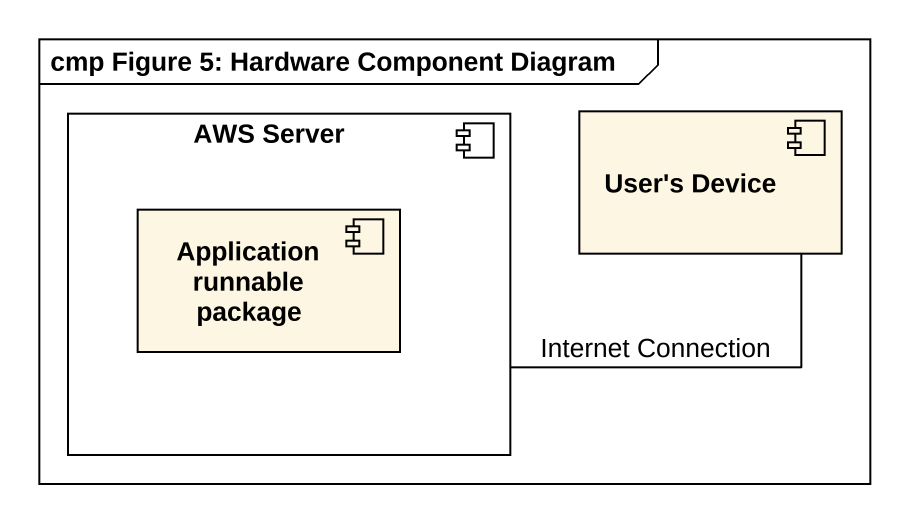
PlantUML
@startuml
mainframe cmp Figure 5: Hardware Component Diagram
component "AWS Server" as AWS_Server {
  component "Application runnable package" as Application_runnable_package
}
component "User's Device" as User_s_Device
AWS_Server -right- User_s_Device : Internet Connection
@enduml
